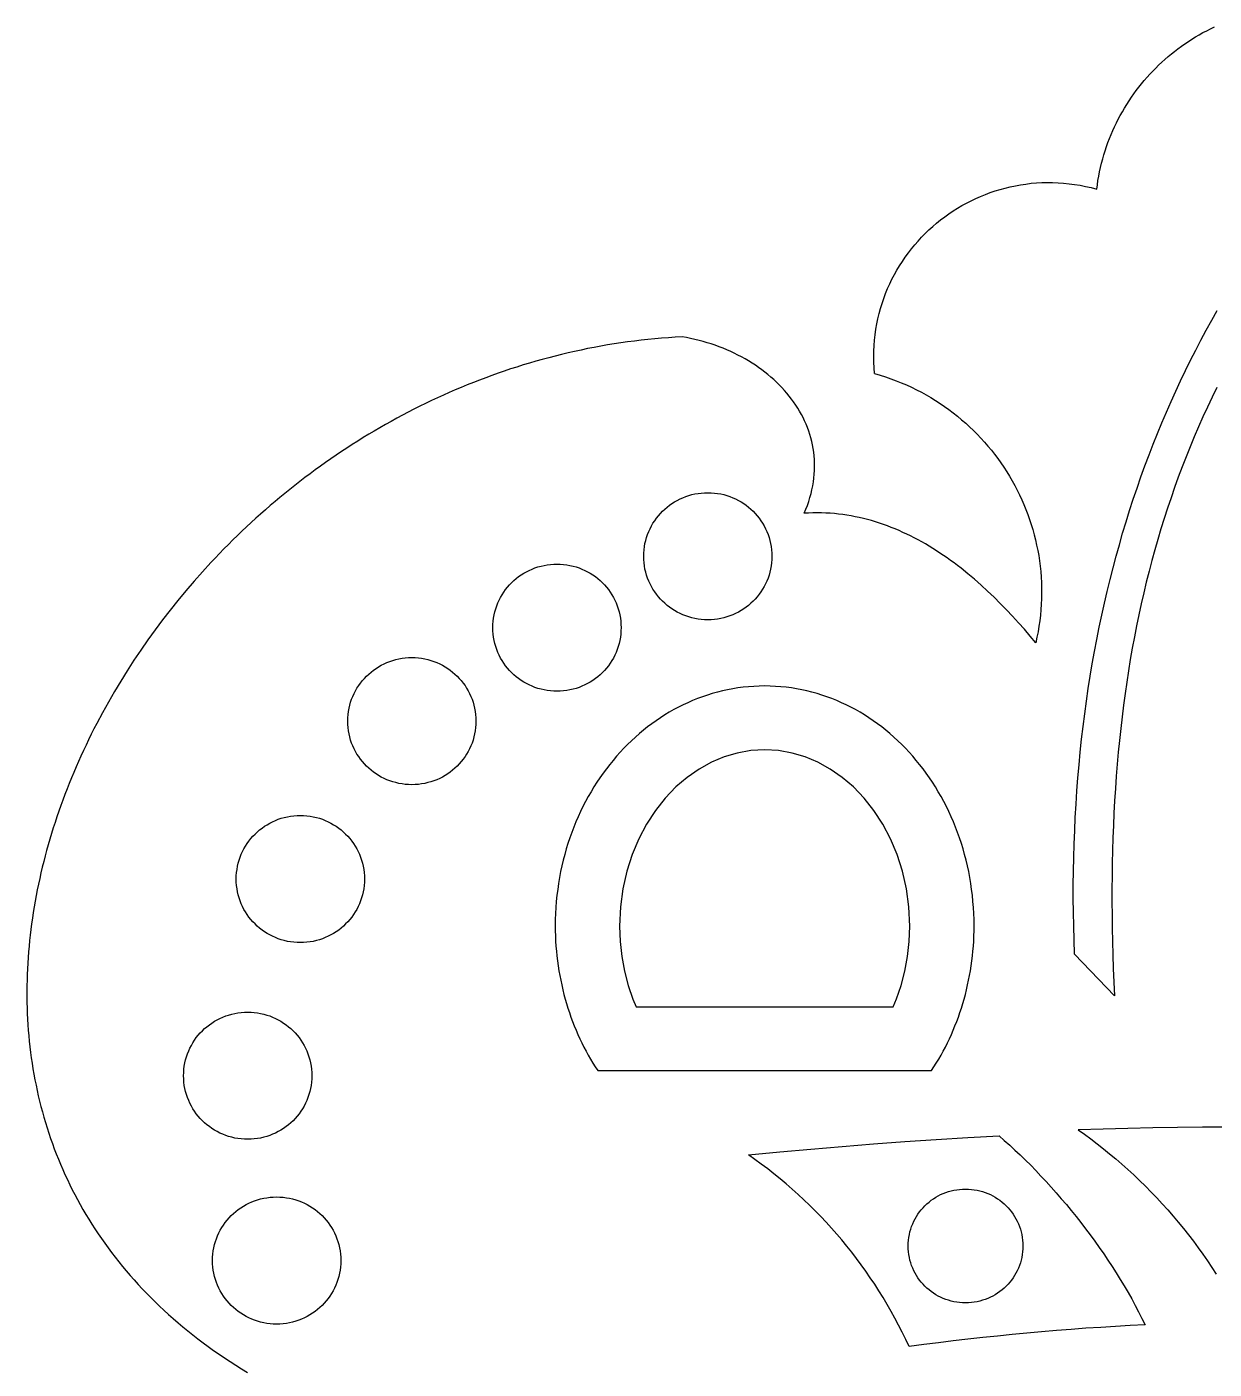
# Model space of a CAD drawing. Extents: x -250 to 250, y -370 to 370.
# Drawn here: x -146.9 to -7.4, y 210 to 367.8 of the extents above; entities that cross this region are included whole.
import ezdxf

# ---------------------------------------------------------------- set-up
doc = ezdxf.new("R2010")
doc.units = 0
doc.header["$MEASUREMENT"] = 0
doc.layers.add('COUCHE_1', color=18, linetype='CONTINUOUS')

msp = doc.modelspace()

# ---------------------------------------------------------------- linework, layer by layer
at = {"layer": 'COUCHE_1'}
for points in [[(-47.3, 327.02), (-47.36, 327.69), (-47.39, 328.35), (-47.4, 329.01), (-47.39, 329.66), (-47.37, 330.31), (-47.32, 330.96), (-47.25, 331.59), (-47.16, 332.22), (-47.05, 332.85), (-46.92, 333.46), (-46.78, 334.07), (-46.61, 334.67), (-46.43, 335.27), (-46.23, 335.85), (-46.02, 336.43), (-45.78, 337), (-45.53, 337.56), (-45.27, 338.11), (-44.98, 338.65), (-44.69, 339.18), (-44.37, 339.7), (-44.04, 340.21), (-43.7, 340.71), (-43.34, 341.2), (-42.97, 341.68), (-42.59, 342.15), (-42.19, 342.6), (-41.78, 343.05), (-41.36, 343.48), (-40.92, 343.9), (-40.47, 344.3), (-40.02, 344.69), (-39.54, 345.07), (-39.06, 345.44), (-38.57, 345.79), (-38.07, 346.13), (-37.56, 346.45), (-37.04, 346.76), (-36.5, 347.05), (-35.96, 347.33), (-35.42, 347.59), (-34.86, 347.84), (-34.29, 348.07), (-33.72, 348.29), (-33.14, 348.48), (-32.56, 348.66), (-31.96, 348.83), (-31.36, 348.97), (-30.76, 349.1), (-30.15, 349.21), (-29.53, 349.3), (-28.91, 349.38), (-28.28, 349.43), (-27.65, 349.47), (-27.02, 349.48), (-26.38, 349.48), (-25.74, 349.45), (-25.1, 349.41), (-24.45, 349.34), (-23.8, 349.26), (-23.15, 349.15), (-22.5, 349.02), (-21.85, 348.87), (-21.19, 348.7), (-21.12, 349.22), (-21.05, 349.73), (-20.96, 350.24), (-20.86, 350.75), (-20.75, 351.25), (-20.63, 351.75), (-20.5, 352.24), (-20.36, 352.73), (-20.21, 353.21), (-20.05, 353.69), (-19.88, 354.17), (-19.7, 354.64), (-19.51, 355.11), (-19.31, 355.57), (-19.1, 356.03), (-18.89, 356.48), (-18.66, 356.93), (-18.43, 357.37), (-18.18, 357.8), (-17.93, 358.23), (-17.67, 358.66), (-17.4, 359.08), (-17.12, 359.49), (-16.84, 359.9), (-16.55, 360.3), (-16.24, 360.69), (-15.93, 361.08), (-15.62, 361.46), (-15.29, 361.84), (-14.96, 362.2), (-14.62, 362.57), (-14.27, 362.92), (-13.92, 363.27), (-13.56, 363.61), (-13.19, 363.94), (-12.81, 364.27), (-12.43, 364.58), (-12.04, 364.89), (-11.65, 365.2), (-11.25, 365.49), (-10.84, 365.78), (-10.43, 366.06), (-10.01, 366.33), (-9.58, 366.59), (-9.15, 366.84), (-8.71, 367.09), (-8.27, 367.32), (-7.82, 367.55), (-7.37, 367.77)], [(-7.09, 325.39), (-7.65, 324.24), (-8.19, 323.08), (-8.72, 321.92), (-9.23, 320.76), (-9.73, 319.59), (-10.22, 318.41), (-10.7, 317.23), (-11.16, 316.04), (-11.61, 314.84), (-12.04, 313.64), (-12.46, 312.43), (-12.87, 311.22), (-13.27, 310), (-13.65, 308.77), (-14.02, 307.53), (-14.38, 306.29), (-14.72, 305.04), (-15.05, 303.78), (-15.37, 302.52), (-15.67, 301.24), (-15.97, 299.96), (-16.25, 298.67), (-16.52, 297.38), (-16.77, 296.07), (-17.02, 294.75), (-17.25, 293.43), (-17.47, 292.1), (-17.67, 290.76), (-17.87, 289.41), (-18.05, 288.05), (-18.22, 286.68), (-18.38, 285.3), (-18.53, 283.91), (-18.67, 282.52), (-18.79, 281.11), (-18.91, 279.69), (-19.01, 278.26), (-19.1, 276.82), (-19.17, 275.37), (-19.24, 273.91), (-19.3, 272.44), (-19.34, 270.96), (-19.38, 269.47), (-19.4, 267.96), (-19.41, 266.45), (-19.41, 264.92), (-19.4, 263.38), (-19.38, 261.83), (-19.35, 260.26), (-19.31, 258.69), (-19.25, 257.1), (-19.19, 255.5), (-19.11, 253.89), (-23.8, 258.8), (-23.86, 260.45), (-23.9, 262.09), (-23.93, 263.72), (-23.95, 265.34), (-23.95, 266.95), (-23.93, 268.55), (-23.9, 270.14), (-23.85, 271.72), (-23.79, 273.3), (-23.72, 274.86), (-23.63, 276.42), (-23.53, 277.96), (-23.41, 279.5), (-23.28, 281.02), (-23.13, 282.54), (-22.97, 284.05), (-22.8, 285.55), (-22.61, 287.04), (-22.41, 288.52), (-22.19, 289.99), (-21.96, 291.45), (-21.72, 292.9), (-21.46, 294.34), (-21.19, 295.78), (-20.91, 297.2), (-20.61, 298.62), (-20.3, 300.02), (-19.97, 301.42), (-19.63, 302.81), (-19.28, 304.18), (-18.92, 305.55), (-18.54, 306.91), (-18.15, 308.26), (-17.75, 309.6), (-17.33, 310.93), (-16.9, 312.25), (-16.46, 313.57), (-16, 314.87), (-15.53, 316.16), (-15.05, 317.45), (-14.56, 318.72), (-14.05, 319.99), (-13.54, 321.24), (-13.01, 322.49), (-12.46, 323.73), (-11.91, 324.96), (-11.34, 326.18), (-10.76, 327.38), (-10.17, 328.59), (-9.57, 329.78), (-8.95, 330.96), (-8.33, 332.13), (-7.69, 333.29), (-7.04, 334.45)], [(-28.36, 295.37), (-29.02, 296.17), (-29.7, 296.96), (-30.39, 297.74), (-31.09, 298.51), (-31.8, 299.27), (-32.53, 300.01), (-33.26, 300.74), (-34.02, 301.46), (-34.78, 302.16), (-35.56, 302.84), (-36.34, 303.5), (-37.14, 304.14), (-37.55, 304.45), (-37.96, 304.76), (-38.37, 305.06), (-38.78, 305.35), (-39.2, 305.64), (-39.62, 305.92), (-40.04, 306.2), (-40.46, 306.47), (-40.89, 306.73), (-41.32, 306.99), (-41.76, 307.23), (-42.2, 307.47), (-42.64, 307.71), (-43.08, 307.93), (-43.53, 308.15), (-43.97, 308.36), (-44.43, 308.56), (-44.88, 308.76), (-45.34, 308.94), (-45.8, 309.12), (-46.26, 309.29), (-46.73, 309.45), (-47.2, 309.6), (-47.67, 309.74), (-48.14, 309.87), (-48.62, 309.99), (-49.1, 310.1), (-49.58, 310.2), (-50.06, 310.3), (-50.55, 310.38), (-51.04, 310.45), (-51.54, 310.51), (-52.03, 310.56), (-52.53, 310.6), (-53.03, 310.63), (-53.53, 310.65), (-54.04, 310.65), (-54.55, 310.65), (-55.06, 310.63), (-55.58, 310.6), (-55.38, 311.07), (-55.2, 311.53), (-55.04, 312), (-54.9, 312.46), (-54.77, 312.92), (-54.67, 313.37), (-54.57, 313.83), (-54.5, 314.28), (-54.44, 314.73), (-54.4, 315.18), (-54.37, 315.62), (-54.36, 316.06), (-54.36, 316.5), (-54.38, 316.93), (-54.41, 317.36), (-54.46, 317.79), (-54.53, 318.21), (-54.6, 318.63), (-54.69, 319.05), (-54.8, 319.46), (-54.92, 319.87), (-55.05, 320.27), (-55.2, 320.67), (-55.36, 321.06), (-55.53, 321.45), (-55.71, 321.84), (-55.91, 322.22), (-56.12, 322.59), (-56.34, 322.96), (-56.57, 323.32), (-56.82, 323.68), (-57.07, 324.03), (-57.34, 324.37), (-57.62, 324.71), (-57.9, 325.05), (-58.2, 325.37), (-58.51, 325.69), (-58.83, 326), (-59.16, 326.31), (-59.5, 326.61), (-59.84, 326.9), (-60.2, 327.19), (-60.57, 327.47), (-60.94, 327.74), (-61.32, 328), (-61.71, 328.25), (-62.11, 328.5), (-62.52, 328.74), (-62.94, 328.97), (-63.36, 329.19), (-63.79, 329.4), (-64.22, 329.61), (-64.67, 329.81), (-65.12, 329.99), (-65.57, 330.17), (-66.04, 330.34), (-66.5, 330.5), (-66.98, 330.65), (-67.46, 330.79), (-67.94, 330.92), (-68.43, 331.04), (-68.93, 331.15), (-69.42, 331.25), (-69.93, 331.34), (-70.74, 331.3), (-71.54, 331.24), (-72.35, 331.18), (-73.15, 331.11), (-73.95, 331.03), (-74.75, 330.94), (-75.54, 330.84), (-76.33, 330.74), (-77.12, 330.62), (-77.91, 330.5), (-78.69, 330.38), (-79.47, 330.24), (-80.25, 330.1), (-81.03, 329.95), (-81.8, 329.79), (-82.57, 329.62), (-83.33, 329.45), (-84.1, 329.27), (-84.86, 329.08), (-85.61, 328.88), (-86.37, 328.68), (-87.12, 328.47), (-87.87, 328.25), (-88.61, 328.03), (-89.35, 327.79), (-90.09, 327.56), (-90.83, 327.31), (-91.56, 327.06), (-92.29, 326.8), (-93.01, 326.53), (-93.73, 326.26), (-94.45, 325.98), (-95.17, 325.69), (-95.88, 325.4), (-96.58, 325.1), (-97.29, 324.8), (-97.99, 324.49), (-98.69, 324.17), (-99.38, 323.84), (-100.07, 323.51), (-100.76, 323.18), (-101.44, 322.83), (-102.12, 322.49), (-102.79, 322.13), (-103.46, 321.77), (-104.13, 321.4), (-104.79, 321.03), (-105.45, 320.65), (-106.11, 320.27), (-106.76, 319.88), (-107.41, 319.49), (-108.05, 319.09), (-108.69, 318.68), (-109.32, 318.27), (-109.95, 317.85), (-110.58, 317.43), (-111.2, 317), (-111.82, 316.57), (-112.44, 316.14), (-113.05, 315.69), (-113.65, 315.25), (-114.25, 314.79), (-114.85, 314.34), (-115.44, 313.87), (-116.03, 313.41), (-116.61, 312.94), (-117.19, 312.46), (-117.77, 311.98), (-118.34, 311.5), (-118.9, 311.01), (-119.46, 310.51), (-120.02, 310.01), (-120.57, 309.51), (-121.11, 309), (-121.66, 308.49), (-122.19, 307.98), (-122.72, 307.46), (-123.25, 306.94), (-123.77, 306.41), (-124.29, 305.88), (-124.8, 305.34), (-125.31, 304.8), (-126.31, 303.71), (-127.29, 302.61), (-128.25, 301.49), (-129.19, 300.36), (-130.1, 299.22), (-131, 298.06), (-131.87, 296.89), (-132.72, 295.71), (-133.55, 294.52), (-134.36, 293.32), (-135.14, 292.1), (-135.91, 290.88), (-136.65, 289.65), (-137.36, 288.4), (-138.05, 287.15), (-138.72, 285.89), (-139.05, 285.26), (-139.36, 284.63), (-139.68, 283.99), (-139.98, 283.35), (-140.28, 282.71), (-140.58, 282.07), (-140.87, 281.43), (-141.15, 280.79), (-141.42, 280.14), (-141.69, 279.49), (-141.96, 278.85), (-142.21, 278.2), (-142.46, 277.54), (-142.71, 276.89), (-142.94, 276.24), (-143.17, 275.58), (-143.4, 274.93), (-143.62, 274.27), (-143.83, 273.62), (-144.03, 272.96), (-144.23, 272.3), (-144.42, 271.64), (-144.61, 270.98), (-144.78, 270.32), (-144.95, 269.66), (-145.12, 269), (-145.28, 268.33), (-145.43, 267.67), (-145.57, 267.01), (-145.71, 266.34), (-145.83, 265.68), (-145.96, 265.02), (-146.07, 264.35), (-146.18, 263.69), (-146.28, 263.03), (-146.38, 262.36), (-146.46, 261.7), (-146.54, 261.03), (-146.62, 260.37), (-146.68, 259.71), (-146.74, 259.05), (-146.79, 258.38), (-146.83, 257.72), (-146.87, 257.06), (-146.9, 256.4), (-146.92, 255.74), (-146.93, 255.08), (-146.94, 254.42), (-146.94, 253.76), (-146.93, 253.11), (-146.91, 252.45), (-146.89, 251.8), (-146.86, 251.14), (-146.82, 250.49), (-146.77, 249.84), (-146.71, 249.19), (-146.65, 248.54), (-146.58, 247.89), (-146.5, 247.24), (-146.42, 246.6), (-146.32, 245.96), (-146.22, 245.31), (-146.11, 244.67), (-145.99, 244.03), (-145.86, 243.4), (-145.73, 242.76), (-145.59, 242.13), (-145.44, 241.5), (-145.28, 240.87), (-145.11, 240.24), (-144.94, 239.61), (-144.75, 238.99), (-144.56, 238.37), (-144.36, 237.75), (-144.15, 237.13), (-143.94, 236.52), (-143.71, 235.91), (-143.48, 235.3), (-143.23, 234.69), (-142.98, 234.09), (-142.72, 233.48), (-142.46, 232.88), (-142.18, 232.29), (-141.9, 231.69), (-141.6, 231.1), (-141.3, 230.52), (-140.99, 229.93), (-140.67, 229.35), (-140.34, 228.77), (-140, 228.19), (-139.66, 227.62), (-139.3, 227.05), (-138.94, 226.49), (-138.56, 225.92), (-138.18, 225.36), (-137.79, 224.81), (-137.39, 224.26), (-136.98, 223.71), (-136.56, 223.16), (-136.13, 222.62), (-135.7, 222.08), (-135.25, 221.55), (-134.8, 221.02), (-134.33, 220.49), (-133.86, 219.97), (-133.38, 219.46), (-132.88, 218.94), (-132.38, 218.43), (-131.87, 217.93), (-131.35, 217.43), (-130.82, 216.93), (-130.28, 216.44), (-129.73, 215.95), (-129.17, 215.47), (-128.6, 214.99), (-128.03, 214.51), (-127.44, 214.04), (-126.84, 213.58), (-126.23, 213.12), (-125.62, 212.66), (-124.99, 212.21), (-124.35, 211.77), (-123.71, 211.33), (-123.05, 210.89), (-122.38, 210.46), (-121.71, 210.04), (-121.02, 209.62)], [(-47.3, 327.02), (-46.66, 326.83), (-46.02, 326.63), (-45.39, 326.41), (-44.78, 326.18), (-44.17, 325.94), (-43.56, 325.68), (-42.97, 325.41), (-42.39, 325.12), (-41.81, 324.82), (-41.25, 324.51), (-40.69, 324.19), (-40.15, 323.86), (-39.61, 323.51), (-39.08, 323.15), (-38.57, 322.78), (-38.06, 322.4), (-37.57, 322.01), (-37.08, 321.6), (-36.6, 321.19), (-36.14, 320.77), (-35.69, 320.33), (-35.24, 319.89), (-34.81, 319.43), (-34.39, 318.97), (-33.98, 318.5), (-33.58, 318.02), (-33.2, 317.53), (-32.82, 317.03), (-32.46, 316.52), (-32.11, 316.01), (-31.77, 315.48), (-31.45, 314.95), (-31.13, 314.41), (-30.83, 313.87), (-30.54, 313.32), (-30.27, 312.76), (-30.01, 312.19), (-29.76, 311.62), (-29.52, 311.05), (-29.3, 310.46), (-29.09, 309.88), (-28.9, 309.28), (-28.72, 308.68), (-28.55, 308.08), (-28.4, 307.47), (-28.26, 306.86), (-28.13, 306.24), (-28.02, 305.62), (-27.93, 305), (-27.85, 304.37), (-27.78, 303.74), (-27.73, 303.11), (-27.7, 302.47), (-27.68, 301.84), (-27.68, 301.19), (-27.69, 300.55), (-27.72, 299.91), (-27.76, 299.26), (-27.82, 298.61), (-27.89, 297.97), (-27.99, 297.32), (-28.1, 296.67), (-28.22, 296.02), (-28.36, 295.37)], [(-5.85, 238.44), (-8.77, 238.43), (-11.69, 238.4), (-14.61, 238.36), (-17.53, 238.3), (-20.45, 238.23), (-23.37, 238.15), (-22.62, 237.62), (-21.88, 237.07), (-21.14, 236.5), (-20.41, 235.92), (-19.68, 235.33), (-18.96, 234.72), (-18.25, 234.1), (-17.54, 233.47), (-16.84, 232.83), (-16.16, 232.17), (-15.48, 231.5), (-14.81, 230.82), (-14.15, 230.13), (-13.5, 229.43), (-12.86, 228.72), (-12.23, 228), (-11.62, 227.28), (-11.01, 226.54), (-10.42, 225.8), (-9.84, 225.04), (-9.28, 224.28), (-8.73, 223.52), (-8.19, 222.74), (-7.67, 221.97), (-7.16, 221.18)]]:
    msp.add_lwpolyline(points, dxfattribs=at)
for points in [[(-66.91, 313.02), (-66.52, 313.01), (-66.13, 312.98), (-65.76, 312.94), (-65.39, 312.87), (-65.02, 312.79), (-64.66, 312.69), (-64.31, 312.57), (-63.97, 312.43), (-63.64, 312.28), (-63.31, 312.12), (-63, 311.94), (-62.69, 311.75), (-62.4, 311.54), (-62.11, 311.32), (-61.84, 311.08), (-61.58, 310.83), (-61.33, 310.57), (-61.09, 310.3), (-60.87, 310.02), (-60.66, 309.73), (-60.46, 309.42), (-60.28, 309.11), (-60.11, 308.79), (-59.96, 308.46), (-59.83, 308.12), (-59.71, 307.77), (-59.61, 307.42), (-59.52, 307.05), (-59.46, 306.69), (-59.41, 306.31), (-59.38, 305.93), (-59.37, 305.55), (-59.38, 305.16), (-59.41, 304.78), (-59.46, 304.41), (-59.52, 304.04), (-59.61, 303.68), (-59.71, 303.33), (-59.83, 302.98), (-59.96, 302.64), (-60.11, 302.31), (-60.28, 301.99), (-60.46, 301.67), (-60.66, 301.37), (-60.87, 301.08), (-61.09, 300.79), (-61.33, 300.52), (-61.58, 300.26), (-61.84, 300.02), (-62.11, 299.78), (-62.4, 299.56), (-62.69, 299.35), (-63, 299.16), (-63.31, 298.98), (-63.64, 298.81), (-63.97, 298.66), (-64.31, 298.53), (-64.66, 298.41), (-65.02, 298.31), (-65.39, 298.23), (-65.76, 298.16), (-66.13, 298.11), (-66.52, 298.08), (-66.91, 298.07), (-67.29, 298.08), (-67.68, 298.11), (-68.05, 298.16), (-68.42, 298.23), (-68.79, 298.31), (-69.15, 298.41), (-69.5, 298.53), (-69.84, 298.66), (-70.17, 298.81), (-70.5, 298.98), (-70.81, 299.16), (-71.12, 299.35), (-71.41, 299.56), (-71.7, 299.78), (-71.97, 300.02), (-72.23, 300.26), (-72.48, 300.52), (-72.72, 300.79), (-72.94, 301.08), (-73.15, 301.37), (-73.35, 301.67), (-73.53, 301.99), (-73.7, 302.31), (-73.85, 302.64), (-73.98, 302.98), (-74.1, 303.33), (-74.2, 303.68), (-74.29, 304.04), (-74.35, 304.41), (-74.4, 304.78), (-74.43, 305.16), (-74.44, 305.55), (-74.43, 305.93), (-74.4, 306.31), (-74.35, 306.69), (-74.29, 307.05), (-74.2, 307.42), (-74.1, 307.77), (-73.98, 308.12), (-73.85, 308.46), (-73.7, 308.79), (-73.53, 309.11), (-73.35, 309.42), (-73.15, 309.73), (-72.94, 310.02), (-72.72, 310.3), (-72.48, 310.57), (-72.23, 310.83), (-71.97, 311.08), (-71.7, 311.32), (-71.41, 311.54), (-71.12, 311.75), (-70.81, 311.94), (-70.5, 312.12), (-70.17, 312.28), (-69.84, 312.43), (-69.5, 312.57), (-69.15, 312.69), (-68.79, 312.79), (-68.42, 312.87), (-68.05, 312.94), (-67.68, 312.98), (-67.29, 313.01)], [(-84.63, 304.63), (-84.24, 304.62), (-83.86, 304.59), (-83.48, 304.54), (-83.11, 304.48), (-82.75, 304.39), (-82.39, 304.29), (-82.04, 304.18), (-81.7, 304.04), (-81.36, 303.89), (-81.04, 303.73), (-80.72, 303.55), (-80.42, 303.35), (-80.12, 303.15), (-79.84, 302.92), (-79.56, 302.69), (-79.3, 302.44), (-79.05, 302.18), (-78.82, 301.91), (-78.59, 301.63), (-78.38, 301.33), (-78.19, 301.03), (-78.01, 300.72), (-77.84, 300.4), (-77.69, 300.07), (-77.55, 299.73), (-77.43, 299.38), (-77.33, 299.02), (-77.25, 298.66), (-77.18, 298.29), (-77.14, 297.92), (-77.11, 297.54), (-77.1, 297.16), (-77.11, 296.77), (-77.14, 296.39), (-77.18, 296.02), (-77.25, 295.65), (-77.33, 295.29), (-77.43, 294.93), (-77.55, 294.59), (-77.69, 294.25), (-77.84, 293.92), (-78.01, 293.59), (-78.19, 293.28), (-78.38, 292.98), (-78.59, 292.68), (-78.82, 292.4), (-79.05, 292.13), (-79.3, 291.87), (-79.56, 291.62), (-79.84, 291.39), (-80.12, 291.17), (-80.42, 290.96), (-80.72, 290.76), (-81.04, 290.58), (-81.36, 290.42), (-81.7, 290.27), (-82.04, 290.14), (-82.39, 290.02), (-82.75, 289.92), (-83.11, 289.83), (-83.48, 289.77), (-83.86, 289.72), (-84.24, 289.69), (-84.63, 289.68), (-85.02, 289.69), (-85.4, 289.72), (-85.78, 289.77), (-86.15, 289.83), (-86.51, 289.92), (-86.87, 290.02), (-87.22, 290.14), (-87.56, 290.27), (-87.9, 290.42), (-88.22, 290.58), (-88.54, 290.76), (-88.84, 290.96), (-89.14, 291.17), (-89.42, 291.39), (-89.7, 291.62), (-89.96, 291.87), (-90.21, 292.13), (-90.44, 292.4), (-90.67, 292.68), (-90.88, 292.98), (-91.07, 293.28), (-91.26, 293.59), (-91.42, 293.92), (-91.57, 294.25), (-91.71, 294.59), (-91.83, 294.93), (-91.93, 295.29), (-92.01, 295.65), (-92.08, 296.02), (-92.13, 296.39), (-92.16, 296.77), (-92.17, 297.16), (-92.16, 297.54), (-92.13, 297.92), (-92.08, 298.29), (-92.01, 298.66), (-91.93, 299.02), (-91.83, 299.38), (-91.71, 299.73), (-91.57, 300.07), (-91.42, 300.4), (-91.26, 300.72), (-91.07, 301.03), (-90.88, 301.33), (-90.67, 301.63), (-90.44, 301.91), (-90.21, 302.18), (-89.96, 302.44), (-89.7, 302.69), (-89.42, 302.92), (-89.14, 303.15), (-88.84, 303.35), (-88.54, 303.55), (-88.22, 303.73), (-87.9, 303.89), (-87.56, 304.04), (-87.22, 304.18), (-86.87, 304.29), (-86.51, 304.39), (-86.15, 304.48), (-85.78, 304.54), (-85.4, 304.59), (-85.02, 304.62)], [(-101.69, 293.65), (-101.3, 293.64), (-100.92, 293.61), (-100.54, 293.56), (-100.17, 293.5), (-99.81, 293.41), (-99.45, 293.31), (-99.1, 293.19), (-98.76, 293.06), (-98.42, 292.91), (-98.1, 292.75), (-97.78, 292.57), (-97.48, 292.37), (-97.18, 292.16), (-96.9, 291.94), (-96.63, 291.71), (-96.36, 291.46), (-96.11, 291.2), (-95.88, 290.93), (-95.65, 290.65), (-95.44, 290.35), (-95.25, 290.05), (-95.07, 289.74), (-94.9, 289.41), (-94.75, 289.08), (-94.61, 288.74), (-94.5, 288.4), (-94.39, 288.04), (-94.31, 287.68), (-94.24, 287.31), (-94.2, 286.94), (-94.17, 286.56), (-94.16, 286.17), (-94.17, 285.79), (-94.2, 285.41), (-94.24, 285.04), (-94.31, 284.67), (-94.39, 284.31), (-94.5, 283.95), (-94.61, 283.6), (-94.75, 283.27), (-94.9, 282.93), (-95.07, 282.61), (-95.25, 282.3), (-95.44, 282), (-95.65, 281.7), (-95.88, 281.42), (-96.11, 281.15), (-96.36, 280.89), (-96.63, 280.64), (-96.9, 280.41), (-97.18, 280.19), (-97.48, 279.98), (-97.78, 279.78), (-98.1, 279.6), (-98.42, 279.44), (-98.76, 279.29), (-99.1, 279.15), (-99.45, 279.04), (-99.81, 278.94), (-100.17, 278.85), (-100.54, 278.79), (-100.92, 278.74), (-101.3, 278.71), (-101.69, 278.7), (-102.08, 278.71), (-102.46, 278.74), (-102.84, 278.79), (-103.21, 278.85), (-103.57, 278.94), (-103.93, 279.04), (-104.28, 279.15), (-104.62, 279.29), (-104.96, 279.44), (-105.28, 279.6), (-105.6, 279.78), (-105.9, 279.98), (-106.2, 280.19), (-106.48, 280.41), (-106.76, 280.64), (-107.02, 280.89), (-107.27, 281.15), (-107.51, 281.42), (-107.73, 281.7), (-107.94, 282), (-108.14, 282.3), (-108.32, 282.61), (-108.48, 282.93), (-108.63, 283.27), (-108.77, 283.6), (-108.89, 283.95), (-108.99, 284.31), (-109.07, 284.67), (-109.14, 285.04), (-109.19, 285.41), (-109.22, 285.79), (-109.23, 286.17), (-109.22, 286.56), (-109.19, 286.94), (-109.14, 287.31), (-109.07, 287.68), (-108.99, 288.04), (-108.89, 288.4), (-108.77, 288.74), (-108.63, 289.08), (-108.48, 289.41), (-108.32, 289.74), (-108.14, 290.05), (-107.94, 290.35), (-107.73, 290.65), (-107.51, 290.93), (-107.27, 291.2), (-107.02, 291.46), (-106.76, 291.71), (-106.48, 291.94), (-106.2, 292.16), (-105.9, 292.37), (-105.6, 292.57), (-105.28, 292.75), (-104.96, 292.91), (-104.62, 293.06), (-104.28, 293.19), (-103.93, 293.31), (-103.57, 293.41), (-103.21, 293.5), (-102.84, 293.56), (-102.46, 293.61), (-102.08, 293.64)], [(-40.62, 245.09), (-40.33, 245.53), (-40.05, 245.99), (-39.77, 246.45), (-39.5, 246.91), (-39.24, 247.39), (-38.99, 247.86), (-38.75, 248.35), (-38.51, 248.84), (-38.28, 249.34), (-38.07, 249.84), (-37.86, 250.35), (-37.65, 250.86), (-37.46, 251.38), (-37.28, 251.91), (-37.1, 252.44), (-36.94, 252.97), (-36.78, 253.51), (-36.63, 254.05), (-36.5, 254.6), (-36.37, 255.16), (-36.25, 255.72), (-36.14, 256.28), (-36.04, 256.84), (-35.95, 257.42), (-35.87, 257.99), (-35.81, 258.57), (-35.75, 259.15), (-35.7, 259.74), (-35.66, 260.32), (-35.63, 260.92), (-35.62, 261.51), (-35.61, 262.11), (-35.62, 262.84), (-35.65, 263.56), (-35.68, 264.28), (-35.74, 264.99), (-35.81, 265.7), (-35.9, 266.4), (-36, 267.1), (-36.11, 267.79), (-36.24, 268.48), (-36.39, 269.16), (-36.55, 269.83), (-36.72, 270.49), (-36.91, 271.15), (-37.11, 271.8), (-37.32, 272.45), (-37.55, 273.08), (-37.79, 273.71), (-38.04, 274.33), (-38.31, 274.94), (-38.58, 275.55), (-38.87, 276.14), (-39.18, 276.73), (-39.49, 277.3), (-39.82, 277.87), (-40.15, 278.43), (-40.5, 278.98), (-40.86, 279.51), (-41.23, 280.04), (-41.61, 280.56), (-42.01, 281.06), (-42.41, 281.56), (-42.82, 282.04), (-43.24, 282.52), (-43.68, 282.98), (-44.12, 283.43), (-44.57, 283.86), (-45.03, 284.29), (-45.5, 284.7), (-45.98, 285.1), (-46.46, 285.49), (-46.96, 285.86), (-47.46, 286.22), (-47.97, 286.57), (-48.49, 286.9), (-49.02, 287.22), (-49.55, 287.52), (-50.1, 287.81), (-50.64, 288.08), (-51.2, 288.34), (-51.76, 288.59), (-52.33, 288.82), (-52.91, 289.03), (-53.49, 289.23), (-54.07, 289.41), (-54.67, 289.58), (-55.26, 289.73), (-55.87, 289.86), (-56.48, 289.98), (-57.09, 290.07), (-57.71, 290.15), (-58.33, 290.22), (-58.96, 290.26), (-59.59, 290.29), (-60.22, 290.3), (-60.86, 290.29), (-61.49, 290.26), (-62.12, 290.22), (-62.74, 290.15), (-63.36, 290.07), (-63.97, 289.98), (-64.58, 289.86), (-65.18, 289.73), (-65.78, 289.58), (-66.38, 289.41), (-66.96, 289.23), (-67.54, 289.03), (-68.12, 288.82), (-68.69, 288.59), (-69.25, 288.34), (-69.8, 288.08), (-70.35, 287.81), (-70.89, 287.52), (-71.43, 287.22), (-71.96, 286.9), (-72.48, 286.57), (-72.99, 286.22), (-73.49, 285.86), (-73.99, 285.49), (-74.47, 285.1), (-74.95, 284.7), (-75.42, 284.29), (-75.88, 283.86), (-76.33, 283.43), (-76.77, 282.98), (-77.2, 282.52), (-77.63, 282.04), (-78.04, 281.56), (-78.44, 281.06), (-78.83, 280.56), (-79.22, 280.04), (-79.59, 279.51), (-79.95, 278.98), (-80.3, 278.43), (-80.63, 277.87), (-80.96, 277.3), (-81.27, 276.73), (-81.58, 276.14), (-81.87, 275.55), (-82.14, 274.94), (-82.41, 274.33), (-82.66, 273.71), (-82.9, 273.08), (-83.13, 272.45), (-83.34, 271.8), (-83.54, 271.15), (-83.73, 270.49), (-83.9, 269.83), (-84.06, 269.16), (-84.21, 268.48), (-84.34, 267.79), (-84.45, 267.1), (-84.55, 266.4), (-84.64, 265.7), (-84.71, 264.99), (-84.76, 264.28), (-84.8, 263.56), (-84.83, 262.84), (-84.84, 262.11), (-84.83, 261.51), (-84.81, 260.92), (-84.79, 260.32), (-84.75, 259.74), (-84.7, 259.15), (-84.64, 258.57), (-84.57, 257.99), (-84.5, 257.42), (-84.41, 256.84), (-84.31, 256.28), (-84.2, 255.72), (-84.08, 255.16), (-83.95, 254.6), (-83.82, 254.05), (-83.67, 253.51), (-83.51, 252.97), (-83.35, 252.44), (-83.17, 251.91), (-82.99, 251.38), (-82.8, 250.86), (-82.6, 250.35), (-82.39, 249.84), (-82.17, 249.34), (-81.94, 248.84), (-81.71, 248.35), (-81.47, 247.86), (-81.22, 247.39), (-80.96, 246.91), (-80.69, 246.45), (-80.42, 245.99), (-80.13, 245.53), (-79.84, 245.09)], [(-76.26, 255.1), (-75.72, 253.51), (-75.33, 252.58), (-45.12, 252.58), (-44.73, 253.52), (-44.19, 255.11), (-43.75, 256.77), (-43.44, 258.49), (-43.24, 260.28), (-43.18, 262.08), (-43.28, 264.34), (-43.56, 266.48), (-44.02, 268.54), (-44.65, 270.5), (-45.43, 272.35), (-46.35, 274.08), (-47.39, 275.68), (-48.54, 277.13), (-49.79, 278.43), (-51.12, 279.56), (-52.51, 280.54), (-53.96, 281.34), (-55.46, 281.96), (-57, 282.42), (-58.59, 282.7), (-60.22, 282.79), (-61.86, 282.7), (-63.45, 282.42), (-64.99, 281.96), (-66.49, 281.34), (-67.94, 280.54), (-69.33, 279.56), (-70.66, 278.43), (-71.91, 277.13), (-73.06, 275.68), (-74.1, 274.08), (-75.02, 272.35), (-75.8, 270.5), (-76.42, 268.54), (-76.89, 266.48), (-77.17, 264.34), (-77.27, 262.08), (-77.21, 260.27), (-77.01, 258.49), (-76.69, 256.77)], [(-114.8, 275.09), (-114.41, 275.08), (-114.03, 275.05), (-113.65, 275), (-113.28, 274.93), (-112.91, 274.85), (-112.56, 274.75), (-112.21, 274.63), (-111.86, 274.5), (-111.53, 274.35), (-111.21, 274.18), (-110.89, 274), (-110.58, 273.81), (-110.29, 273.6), (-110, 273.38), (-109.73, 273.14), (-109.47, 272.9), (-109.22, 272.64), (-108.98, 272.37), (-108.76, 272.08), (-108.55, 271.79), (-108.35, 271.49), (-108.17, 271.17), (-108.01, 270.85), (-107.85, 270.52), (-107.72, 270.18), (-107.6, 269.83), (-107.5, 269.48), (-107.42, 269.12), (-107.35, 268.75), (-107.3, 268.38), (-107.27, 268), (-107.26, 267.61), (-107.27, 267.23), (-107.3, 266.85), (-107.35, 266.47), (-107.42, 266.11), (-107.5, 265.74), (-107.6, 265.39), (-107.72, 265.04), (-107.85, 264.7), (-108.01, 264.37), (-108.17, 264.05), (-108.35, 263.74), (-108.55, 263.43), (-108.76, 263.14), (-108.98, 262.86), (-109.22, 262.59), (-109.47, 262.33), (-109.73, 262.08), (-110, 261.85), (-110.29, 261.62), (-110.58, 261.41), (-110.89, 261.22), (-111.21, 261.04), (-111.53, 260.88), (-111.86, 260.73), (-112.21, 260.59), (-112.56, 260.47), (-112.91, 260.37), (-113.28, 260.29), (-113.65, 260.22), (-114.03, 260.18), (-114.41, 260.15), (-114.8, 260.14), (-115.18, 260.15), (-115.57, 260.18), (-115.94, 260.22), (-116.32, 260.29), (-116.68, 260.37), (-117.04, 260.47), (-117.39, 260.59), (-117.73, 260.73), (-118.06, 260.88), (-118.39, 261.04), (-118.7, 261.22), (-119.01, 261.41), (-119.3, 261.62), (-119.59, 261.85), (-119.86, 262.08), (-120.12, 262.33), (-120.37, 262.59), (-120.61, 262.86), (-120.83, 263.14), (-121.04, 263.43), (-121.24, 263.74), (-121.42, 264.05), (-121.59, 264.37), (-121.74, 264.7), (-121.87, 265.04), (-121.99, 265.39), (-122.09, 265.74), (-122.18, 266.11), (-122.24, 266.47), (-122.29, 266.85), (-122.32, 267.23), (-122.33, 267.61), (-122.32, 268), (-122.29, 268.38), (-122.24, 268.75), (-122.18, 269.12), (-122.09, 269.48), (-121.99, 269.83), (-121.87, 270.18), (-121.74, 270.52), (-121.59, 270.85), (-121.42, 271.17), (-121.24, 271.49), (-121.04, 271.79), (-120.83, 272.08), (-120.61, 272.37), (-120.37, 272.64), (-120.12, 272.9), (-119.86, 273.14), (-119.59, 273.38), (-119.3, 273.6), (-119.01, 273.81), (-118.7, 274), (-118.39, 274.18), (-118.06, 274.35), (-117.73, 274.5), (-117.39, 274.63), (-117.04, 274.75), (-116.68, 274.85), (-116.32, 274.93), (-115.94, 275), (-115.57, 275.05), (-115.18, 275.08)], [(-120.98, 251.97), (-120.59, 251.96), (-120.21, 251.93), (-119.83, 251.88), (-119.46, 251.82), (-119.1, 251.73), (-118.74, 251.63), (-118.39, 251.52), (-118.05, 251.38), (-117.71, 251.23), (-117.39, 251.07), (-117.07, 250.89), (-116.77, 250.69), (-116.47, 250.48), (-116.19, 250.26), (-115.91, 250.03), (-115.65, 249.78), (-115.4, 249.52), (-115.17, 249.25), (-114.94, 248.97), (-114.73, 248.67), (-114.54, 248.37), (-114.35, 248.06), (-114.19, 247.74), (-114.04, 247.41), (-113.9, 247.07), (-113.78, 246.72), (-113.68, 246.36), (-113.6, 246), (-113.53, 245.63), (-113.48, 245.26), (-113.45, 244.88), (-113.44, 244.5), (-113.45, 244.11), (-113.48, 243.73), (-113.53, 243.36), (-113.6, 242.99), (-113.68, 242.63), (-113.78, 242.27), (-113.9, 241.93), (-114.04, 241.59), (-114.19, 241.26), (-114.35, 240.93), (-114.54, 240.62), (-114.73, 240.32), (-114.94, 240.02), (-115.17, 239.74), (-115.4, 239.47), (-115.65, 239.21), (-115.91, 238.96), (-116.19, 238.73), (-116.47, 238.51), (-116.77, 238.3), (-117.07, 238.1), (-117.39, 237.92), (-117.71, 237.76), (-118.05, 237.61), (-118.39, 237.48), (-118.74, 237.36), (-119.1, 237.26), (-119.46, 237.17), (-119.83, 237.11), (-120.21, 237.06), (-120.59, 237.03), (-120.98, 237.02), (-121.37, 237.03), (-121.75, 237.06), (-122.13, 237.11), (-122.5, 237.17), (-122.86, 237.26), (-123.22, 237.36), (-123.57, 237.48), (-123.91, 237.61), (-124.25, 237.76), (-124.57, 237.92), (-124.89, 238.1), (-125.19, 238.3), (-125.49, 238.51), (-125.77, 238.73), (-126.05, 238.96), (-126.31, 239.21), (-126.56, 239.47), (-126.79, 239.74), (-127.02, 240.02), (-127.23, 240.32), (-127.42, 240.62), (-127.6, 240.93), (-127.77, 241.26), (-127.92, 241.59), (-128.06, 241.93), (-128.18, 242.27), (-128.28, 242.63), (-128.36, 242.99), (-128.43, 243.36), (-128.48, 243.73), (-128.5, 244.11), (-128.51, 244.5), (-128.5, 244.88), (-128.48, 245.26), (-128.43, 245.63), (-128.36, 246), (-128.28, 246.36), (-128.18, 246.72), (-128.06, 247.07), (-127.92, 247.41), (-127.77, 247.74), (-127.6, 248.06), (-127.42, 248.37), (-127.23, 248.67), (-127.02, 248.97), (-126.79, 249.25), (-126.56, 249.52), (-126.31, 249.78), (-126.05, 250.03), (-125.77, 250.26), (-125.49, 250.48), (-125.19, 250.69), (-124.89, 250.89), (-124.57, 251.07), (-124.25, 251.23), (-123.91, 251.38), (-123.57, 251.52), (-123.22, 251.63), (-122.86, 251.73), (-122.5, 251.82), (-122.13, 251.88), (-121.75, 251.93), (-121.37, 251.96)], [(-43.25, 212.66), (-43.65, 213.5), (-44.05, 214.34), (-44.48, 215.17), (-44.91, 215.99), (-45.36, 216.8), (-45.82, 217.61), (-46.3, 218.41), (-46.79, 219.2), (-47.29, 219.98), (-47.81, 220.75), (-48.33, 221.51), (-48.88, 222.27), (-49.43, 223.01), (-49.99, 223.75), (-50.57, 224.47), (-51.16, 225.19), (-51.76, 225.89), (-52.38, 226.59), (-53, 227.27), (-53.64, 227.95), (-54.29, 228.61), (-54.95, 229.27), (-55.62, 229.91), (-56.3, 230.54), (-56.99, 231.16), (-57.7, 231.77), (-58.41, 232.37), (-59.14, 232.96), (-59.87, 233.54), (-60.62, 234.1), (-61.38, 234.65), (-62.14, 235.19), (-58.46, 235.54), (-54.78, 235.88), (-51.1, 236.19), (-47.42, 236.48), (-43.74, 236.75), (-40.05, 237), (-36.36, 237.23), (-32.68, 237.43), (-32.06, 236.89), (-31.43, 236.34), (-30.81, 235.76), (-30.2, 235.18), (-29.58, 234.58), (-28.96, 233.97), (-28.35, 233.34), (-27.75, 232.7), (-27.14, 232.05), (-26.54, 231.39), (-25.95, 230.72), (-25.36, 230.04), (-24.77, 229.35), (-24.2, 228.65), (-23.63, 227.95), (-23.07, 227.23), (-22.51, 226.51), (-21.97, 225.78), (-21.43, 225.05), (-20.9, 224.31), (-20.38, 223.56), (-19.88, 222.81), (-19.38, 222.06), (-18.9, 221.31), (-18.43, 220.55), (-17.97, 219.79), (-17.52, 219.02), (-17.09, 218.26), (-16.67, 217.5), (-16.27, 216.73), (-15.88, 215.97), (-15.51, 215.21), (-17.25, 215.12), (-18.99, 215.03), (-20.72, 214.92), (-22.46, 214.81), (-24.2, 214.68), (-25.93, 214.54), (-27.67, 214.4), (-29.41, 214.24), (-31.14, 214.08), (-32.87, 213.9), (-34.6, 213.72), (-36.34, 213.53), (-38.07, 213.32), (-39.8, 213.11), (-41.52, 212.89)], [(-36.62, 231.18), (-36.27, 231.17), (-35.93, 231.14), (-35.59, 231.1), (-35.26, 231.04), (-34.93, 230.96), (-34.61, 230.87), (-34.3, 230.77), (-33.99, 230.65), (-33.69, 230.52), (-33.4, 230.37), (-33.12, 230.21), (-32.85, 230.03), (-32.58, 229.85), (-32.33, 229.65), (-32.08, 229.44), (-31.85, 229.22), (-31.62, 228.98), (-31.41, 228.74), (-31.21, 228.49), (-31.02, 228.23), (-30.85, 227.95), (-30.69, 227.67), (-30.54, 227.39), (-30.4, 227.09), (-30.28, 226.79), (-30.17, 226.47), (-30.08, 226.16), (-30.01, 225.83), (-29.95, 225.5), (-29.91, 225.17), (-29.88, 224.83), (-29.87, 224.48), (-29.88, 224.14), (-29.91, 223.8), (-29.95, 223.47), (-30.01, 223.14), (-30.08, 222.81), (-30.17, 222.5), (-30.28, 222.18), (-30.4, 221.88), (-30.54, 221.58), (-30.69, 221.3), (-30.85, 221.02), (-31.02, 220.74), (-31.21, 220.48), (-31.41, 220.23), (-31.62, 219.99), (-31.85, 219.75), (-32.08, 219.53), (-32.33, 219.32), (-32.58, 219.12), (-32.85, 218.94), (-33.12, 218.76), (-33.4, 218.6), (-33.69, 218.45), (-33.99, 218.32), (-34.3, 218.2), (-34.61, 218.1), (-34.93, 218), (-35.26, 217.93), (-35.59, 217.87), (-35.93, 217.83), (-36.27, 217.8), (-36.62, 217.79), (-36.96, 217.8), (-37.31, 217.83), (-37.64, 217.87), (-37.98, 217.93), (-38.3, 218), (-38.62, 218.1), (-38.94, 218.2), (-39.24, 218.32), (-39.54, 218.45), (-39.83, 218.6), (-40.11, 218.76), (-40.39, 218.94), (-40.65, 219.12), (-40.91, 219.32), (-41.15, 219.53), (-41.39, 219.75), (-41.61, 219.99), (-41.82, 220.23), (-42.02, 220.48), (-42.21, 220.74), (-42.39, 221.02), (-42.55, 221.3), (-42.7, 221.58), (-42.83, 221.88), (-42.95, 222.18), (-43.06, 222.5), (-43.15, 222.81), (-43.22, 223.14), (-43.28, 223.47), (-43.33, 223.8), (-43.35, 224.14), (-43.36, 224.48), (-43.35, 224.83), (-43.33, 225.17), (-43.28, 225.5), (-43.22, 225.83), (-43.15, 226.16), (-43.06, 226.47), (-42.95, 226.79), (-42.83, 227.09), (-42.7, 227.39), (-42.55, 227.67), (-42.39, 227.95), (-42.21, 228.23), (-42.02, 228.49), (-41.82, 228.74), (-41.61, 228.98), (-41.39, 229.22), (-41.15, 229.44), (-40.91, 229.65), (-40.65, 229.85), (-40.39, 230.03), (-40.11, 230.21), (-39.83, 230.37), (-39.54, 230.52), (-39.24, 230.65), (-38.94, 230.77), (-38.62, 230.87), (-38.3, 230.96), (-37.98, 231.04), (-37.64, 231.1), (-37.31, 231.14), (-36.96, 231.17)], [(-117.58, 230.25), (-117.19, 230.24), (-116.81, 230.21), (-116.43, 230.16), (-116.06, 230.1), (-115.7, 230.01), (-115.34, 229.91), (-114.99, 229.79), (-114.65, 229.66), (-114.31, 229.51), (-113.99, 229.35), (-113.67, 229.17), (-113.37, 228.97), (-113.07, 228.76), (-112.79, 228.54), (-112.51, 228.31), (-112.25, 228.06), (-112, 227.8), (-111.76, 227.53), (-111.54, 227.25), (-111.33, 226.95), (-111.14, 226.65), (-110.95, 226.34), (-110.79, 226.01), (-110.64, 225.68), (-110.5, 225.34), (-110.38, 225), (-110.28, 224.64), (-110.2, 224.28), (-110.13, 223.91), (-110.08, 223.54), (-110.05, 223.16), (-110.04, 222.77), (-110.05, 222.39), (-110.08, 222.01), (-110.13, 221.64), (-110.2, 221.27), (-110.28, 220.91), (-110.38, 220.55), (-110.5, 220.2), (-110.64, 219.87), (-110.79, 219.53), (-110.95, 219.21), (-111.14, 218.9), (-111.33, 218.6), (-111.54, 218.3), (-111.76, 218.02), (-112, 217.75), (-112.25, 217.49), (-112.51, 217.24), (-112.79, 217.01), (-113.07, 216.79), (-113.37, 216.58), (-113.67, 216.38), (-113.99, 216.2), (-114.31, 216.04), (-114.65, 215.89), (-114.99, 215.75), (-115.34, 215.64), (-115.7, 215.54), (-116.06, 215.45), (-116.43, 215.39), (-116.81, 215.34), (-117.19, 215.31), (-117.58, 215.3), (-117.97, 215.31), (-118.35, 215.34), (-118.73, 215.39), (-119.1, 215.45), (-119.46, 215.54), (-119.82, 215.64), (-120.17, 215.75), (-120.51, 215.89), (-120.85, 216.04), (-121.17, 216.2), (-121.49, 216.38), (-121.79, 216.58), (-122.09, 216.79), (-122.37, 217.01), (-122.65, 217.24), (-122.91, 217.49), (-123.16, 217.75), (-123.39, 218.02), (-123.62, 218.3), (-123.83, 218.6), (-124.02, 218.9), (-124.2, 219.21), (-124.37, 219.53), (-124.52, 219.87), (-124.66, 220.2), (-124.77, 220.55), (-124.88, 220.91), (-124.96, 221.27), (-125.03, 221.64), (-125.07, 222.01), (-125.1, 222.39), (-125.11, 222.77), (-125.1, 223.16), (-125.07, 223.54), (-125.03, 223.91), (-124.96, 224.28), (-124.88, 224.64), (-124.77, 225), (-124.66, 225.34), (-124.52, 225.68), (-124.37, 226.01), (-124.2, 226.34), (-124.02, 226.65), (-123.83, 226.95), (-123.62, 227.25), (-123.39, 227.53), (-123.16, 227.8), (-122.91, 228.06), (-122.65, 228.31), (-122.37, 228.54), (-122.09, 228.76), (-121.79, 228.97), (-121.49, 229.17), (-121.17, 229.35), (-120.85, 229.51), (-120.51, 229.66), (-120.17, 229.79), (-119.82, 229.91), (-119.46, 230.01), (-119.1, 230.1), (-118.73, 230.16), (-118.35, 230.21), (-117.97, 230.24)]]:
    msp.add_lwpolyline(points, close=True, dxfattribs=at)

doc.saveas('drawing.dxf')
